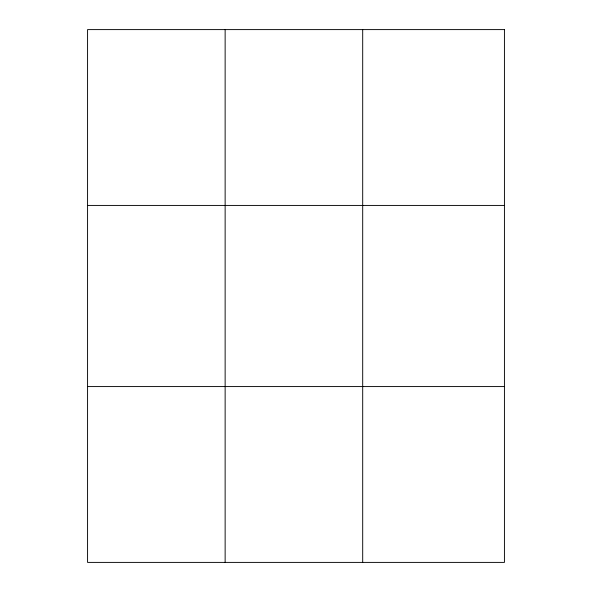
<?xml version="1.0" encoding="UTF-8"?>
<svg xmlns="http://www.w3.org/2000/svg" width="592" height="592" viewBox="0 0 592 592"><rect width="100%" height="100%" fill="white"/><g stroke="black" fill="none" stroke-linecap="round" stroke-linejoin="round"><path stroke-width="0.89" d="M225.138 29.6L225.138 562.4M362.696 29.6L362.696 562.4M87.572 205.424L504.428 205.424M87.572 386.576L504.428 386.576M504.428 29.6L504.428 562.4L87.572 562.4L87.572 29.6L504.428 29.6"/></g></svg>
